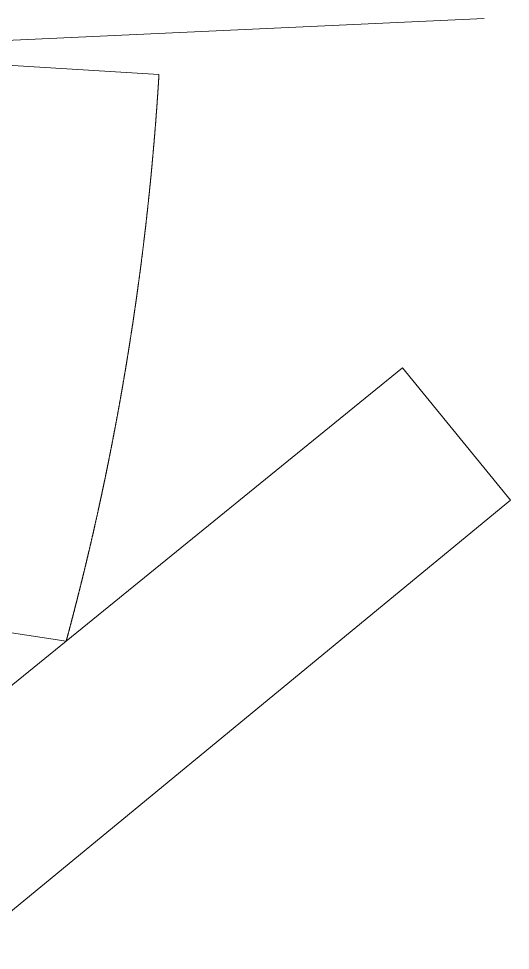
# Model space of a CAD drawing. Extents: x 174934 to 192674, y 648863 to 672607.
# Drawn here: x 189626.5 to 189753.9, y 651368.4 to 651609.9 of the extents above; entities that cross this region are included whole.
import ezdxf

# ---------------------------------------------------------------- set-up
doc = ezdxf.new("R2010")
doc.units = 0
doc.layers.add('dim', color=255, linetype='Continuous', lineweight=0)
doc.layers.add('pspecial', color=7, linetype='Continuous', lineweight=0)

msp = doc.modelspace()

# ---------------------------------------------------------------- linework, layer by layer
at = {"layer": 'dim', "flags": 128}
msp.add_lwpolyline([(189501.11, 651598.67), (189747.08, 651609.92)], dxfattribs=at)
at = {"layer": 'pspecial', "flags": 128}
for points in [[(189588.38, 651600), (189662.85, 651595.47), (189662.84, 651595.37), (189662.84, 651595.27), (189662.83, 651595.18), (189662.83, 651595.08), (189662.82, 651594.98), (189662.81, 651594.88), (189662.81, 651594.78), (189662.8, 651594.68), (189662.79, 651594.58), (189662.79, 651594.48), (189662.78, 651594.38), (189662.78, 651594.28), (189662.77, 651594.18), (189662.76, 651594.08), (189662.76, 651593.98), (189662.75, 651593.88), (189662.74, 651593.78), (189662.74, 651593.68), (189662.73, 651593.58), (189662.73, 651593.48), (189662.72, 651593.38), (189662.71, 651593.28), (189662.71, 651593.18), (189662.7, 651593.08), (189662.69, 651592.98), (189662.69, 651592.88), (189662.68, 651592.78), (189662.67, 651592.68), (189662.67, 651592.58), (189662.66, 651592.48), (189662.66, 651592.38), (189662.65, 651592.28), (189662.64, 651592.18), (189662.64, 651592.08), (189662.63, 651591.98), (189662.62, 651591.88), (189662.62, 651591.78), (189662.61, 651591.68), (189662.6, 651591.58), (189662.6, 651591.48), (189662.59, 651591.38), (189662.58, 651591.28), (189662.58, 651591.18), (189662.57, 651591.08), (189662.56, 651590.98), (189662.56, 651590.88), (189662.55, 651590.78), (189662.54, 651590.68), (189662.54, 651590.58), (189662.53, 651590.48), (189662.52, 651590.38), (189662.52, 651590.29), (189662.51, 651590.19), (189662.5, 651590.09), (189662.5, 651589.99), (189662.49, 651589.89), (189662.48, 651589.79), (189662.48, 651589.69), (189662.47, 651589.59), (189662.46, 651589.49), (189662.45, 651589.39), (189662.45, 651589.29), (189662.44, 651589.19), (189662.43, 651589.09), (189662.43, 651588.99), (189662.42, 651588.89), (189662.41, 651588.79), (189662.41, 651588.69), (189662.4, 651588.59), (189662.39, 651588.49), (189662.39, 651588.39), (189662.38, 651588.29), (189662.37, 651588.19), (189662.36, 651588.09), (189662.36, 651587.99), (189662.35, 651587.89), (189662.34, 651587.79), (189662.34, 651587.69), (189662.33, 651587.59), (189662.32, 651587.49), (189662.31, 651587.39), (189662.31, 651587.29), (189662.3, 651587.19), (189662.29, 651587.09), (189662.29, 651586.99), (189662.28, 651586.89), (189662.27, 651586.79), (189662.26, 651586.69), (189662.26, 651586.59), (189662.25, 651586.49), (189662.24, 651586.39), (189662.23, 651586.3), (189662.23, 651586.2), (189662.22, 651586.1), (189662.21, 651586), (189662.21, 651585.9), (189662.2, 651585.8), (189662.19, 651585.7), (189662.18, 651585.6), (189662.18, 651585.5), (189662.17, 651585.4), (189662.16, 651585.3), (189662.15, 651585.2), (189662.15, 651585.1), (189662.14, 651585), (189662.13, 651584.9), (189662.12, 651584.8), (189662.12, 651584.7), (189662.11, 651584.6), (189662.1, 651584.5), (189662.09, 651584.4), (189662.09, 651584.3), (189662.08, 651584.2), (189662.07, 651584.1), (189662.06, 651584), (189662.06, 651583.9), (189662.05, 651583.8), (189662.04, 651583.7), (189662.03, 651583.6), (189662.02, 651583.5), (189662.02, 651583.4), (189662.01, 651583.3), (189662, 651583.2), (189661.99, 651583.1), (189661.99, 651583), (189661.98, 651582.9), (189661.97, 651582.81), (189661.96, 651582.71), (189661.95, 651582.61), (189661.95, 651582.51), (189661.94, 651582.41), (189661.93, 651582.31), (189661.92, 651582.21), (189661.92, 651582.11), (189661.91, 651582.01), (189661.9, 651581.91), (189661.89, 651581.81), (189661.88, 651581.71), (189661.88, 651581.61), (189661.87, 651581.51), (189661.86, 651581.41), (189661.85, 651581.31), (189661.84, 651581.21), (189661.84, 651581.11), (189661.83, 651581.01), (189661.82, 651580.91), (189661.81, 651580.81), (189661.8, 651580.71), (189661.8, 651580.61), (189661.79, 651580.51), (189661.78, 651580.41), (189661.77, 651580.31), (189661.76, 651580.21), (189661.75, 651580.11), (189661.75, 651580.01), (189661.74, 651579.91), (189661.73, 651579.81), (189661.72, 651579.72), (189661.71, 651579.62), (189661.71, 651579.52), (189661.7, 651579.42), (189661.69, 651579.32), (189661.68, 651579.22), (189661.67, 651579.12), (189661.66, 651579.02), (189661.66, 651578.92), (189661.65, 651578.82), (189661.64, 651578.72), (189661.63, 651578.62), (189661.62, 651578.52), (189661.61, 651578.42), (189661.61, 651578.32), (189661.6, 651578.22), (189661.59, 651578.12), (189661.58, 651578.02), (189661.57, 651577.92), (189661.56, 651577.82), (189661.56, 651577.72), (189661.55, 651577.62), (189661.54, 651577.52), (189661.53, 651577.42), (189661.52, 651577.32), (189661.51, 651577.22), (189661.5, 651577.12), (189661.5, 651577.02), (189661.49, 651576.92), (189661.48, 651576.83), (189661.47, 651576.73), (189661.46, 651576.63), (189661.45, 651576.53), (189661.44, 651576.43), (189661.44, 651576.33), (189661.43, 651576.23), (189661.42, 651576.13), (189661.41, 651576.03), (189661.4, 651575.93), (189661.39, 651575.83), (189661.38, 651575.73), (189661.37, 651575.63), (189661.37, 651575.53), (189661.36, 651575.43), (189661.35, 651575.33), (189661.34, 651575.23), (189661.33, 651575.13), (189661.32, 651575.03), (189661.31, 651574.93), (189661.3, 651574.83), (189661.29, 651574.73), (189661.29, 651574.63), (189661.28, 651574.53), (189661.27, 651574.43), (189661.26, 651574.33), (189661.25, 651574.24), (189661.24, 651574.14), (189661.23, 651574.04), (189661.22, 651573.94), (189661.21, 651573.84), (189661.21, 651573.74), (189661.2, 651573.64), (189661.19, 651573.54), (189661.18, 651573.44), (189661.17, 651573.34), (189661.16, 651573.24), (189661.15, 651573.14), (189661.14, 651573.04), (189661.13, 651572.94), (189661.12, 651572.84), (189661.11, 651572.74), (189661.11, 651572.64), (189661.1, 651572.54), (189661.09, 651572.44), (189661.08, 651572.34), (189661.07, 651572.24), (189661.06, 651572.14), (189661.05, 651572.04), (189661.04, 651571.94), (189661.03, 651571.85), (189661.02, 651571.75), (189661.01, 651571.65), (189661, 651571.55), (189660.99, 651571.45), (189660.98, 651571.35), (189660.98, 651571.25), (189660.97, 651571.15), (189660.96, 651571.05), (189660.95, 651570.95), (189660.94, 651570.85), (189660.93, 651570.75), (189660.92, 651570.65), (189660.91, 651570.55), (189660.9, 651570.45), (189660.89, 651570.35), (189660.88, 651570.25), (189660.87, 651570.15), (189660.86, 651570.05), (189660.85, 651569.95), (189660.84, 651569.85), (189660.83, 651569.75), (189660.82, 651569.66), (189660.81, 651569.56), (189660.8, 651569.46), (189660.8, 651569.36), (189660.79, 651569.26), (189660.78, 651569.16), (189660.77, 651569.06), (189660.76, 651568.96), (189660.75, 651568.86), (189660.74, 651568.76), (189660.73, 651568.66), (189660.72, 651568.56), (189660.71, 651568.46), (189660.7, 651568.36), (189660.69, 651568.26), (189660.68, 651568.16), (189660.67, 651568.06), (189660.66, 651567.96), (189660.65, 651567.86), (189660.64, 651567.76), (189660.63, 651567.66), (189660.62, 651567.57), (189660.61, 651567.47), (189660.6, 651567.37), (189660.59, 651567.27), (189660.58, 651567.17), (189660.57, 651567.07), (189660.56, 651566.97), (189660.55, 651566.87), (189660.54, 651566.77), (189660.53, 651566.67), (189660.52, 651566.57), (189660.51, 651566.47), (189660.5, 651566.37), (189660.49, 651566.27), (189660.48, 651566.17), (189660.47, 651566.07), (189660.46, 651565.97), (189660.45, 651565.87), (189660.44, 651565.77), (189660.43, 651565.67), (189660.42, 651565.58), (189660.41, 651565.48), (189660.4, 651565.38), (189660.39, 651565.28), (189660.38, 651565.18), (189660.37, 651565.08), (189660.36, 651564.98), (189660.35, 651564.88), (189660.34, 651564.78), (189660.33, 651564.68), (189660.32, 651564.58), (189660.31, 651564.48), (189660.3, 651564.38), (189660.29, 651564.28), (189660.28, 651564.18), (189660.27, 651564.08), (189660.26, 651563.98), (189660.25, 651563.88), (189660.24, 651563.78), (189660.22, 651563.69), (189660.21, 651563.59), (189660.2, 651563.49), (189660.19, 651563.39), (189660.18, 651563.29), (189660.17, 651563.19), (189660.16, 651563.09), (189660.15, 651562.99), (189660.14, 651562.89), (189660.13, 651562.79), (189660.12, 651562.69), (189660.11, 651562.59), (189660.1, 651562.49), (189660.09, 651562.39), (189660.08, 651562.29), (189660.07, 651562.19), (189660.06, 651562.09), (189660.05, 651561.99), (189660.04, 651561.9), (189660.02, 651561.8), (189660.01, 651561.7), (189660, 651561.6), (189659.99, 651561.5), (189659.98, 651561.4), (189659.97, 651561.3), (189659.96, 651561.2), (189659.95, 651561.1), (189659.94, 651561), (189659.93, 651560.9), (189659.92, 651560.8), (189659.91, 651560.7), (189659.9, 651560.6), (189659.89, 651560.5), (189659.87, 651560.4), (189659.86, 651560.3), (189659.85, 651560.2), (189659.84, 651560.11), (189659.83, 651560.01), (189659.82, 651559.91), (189659.81, 651559.81), (189659.8, 651559.71), (189659.79, 651559.61), (189659.78, 651559.51), (189659.77, 651559.41), (189659.75, 651559.31), (189659.74, 651559.21), (189659.73, 651559.11), (189659.72, 651559.01), (189659.71, 651558.91), (189659.7, 651558.81), (189659.69, 651558.71), (189659.68, 651558.61), (189659.67, 651558.52), (189659.66, 651558.42), (189659.64, 651558.32), (189659.63, 651558.22), (189659.62, 651558.12), (189659.61, 651558.02), (189659.6, 651557.92), (189659.59, 651557.82), (189659.58, 651557.72), (189659.57, 651557.62), (189659.55, 651557.52), (189659.54, 651557.42), (189659.53, 651557.32), (189659.52, 651557.22), (189659.51, 651557.12), (189659.5, 651557.02), (189659.49, 651556.93), (189659.48, 651556.83), (189659.46, 651556.73), (189659.45, 651556.63), (189659.44, 651556.53), (189659.43, 651556.43), (189659.42, 651556.33), (189659.41, 651556.23), (189659.4, 651556.13), (189659.38, 651556.03), (189659.37, 651555.93), (189659.36, 651555.83), (189659.35, 651555.73), (189659.34, 651555.63), (189659.33, 651555.53), (189659.32, 651555.44), (189659.3, 651555.34), (189659.29, 651555.24), (189659.28, 651555.14), (189659.27, 651555.04), (189659.26, 651554.94), (189659.25, 651554.84), (189659.23, 651554.74), (189659.22, 651554.64), (189659.21, 651554.54), (189659.2, 651554.44), (189659.19, 651554.34), (189659.18, 651554.24), (189659.16, 651554.14), (189659.15, 651554.04), (189659.14, 651553.95), (189659.13, 651553.85), (189659.12, 651553.75), (189659.11, 651553.65), (189659.09, 651553.55), (189659.08, 651553.45), (189659.07, 651553.35), (189659.06, 651553.25), (189659.05, 651553.15), (189659.04, 651553.05), (189659.02, 651552.95), (189659.01, 651552.85), (189659, 651552.75), (189658.99, 651552.65), (189658.98, 651552.56), (189658.96, 651552.46), (189658.95, 651552.36), (189658.94, 651552.26), (189658.93, 651552.16), (189658.92, 651552.06), (189658.9, 651551.96), (189658.89, 651551.86), (189658.88, 651551.76), (189658.87, 651551.66), (189658.86, 651551.56), (189658.84, 651551.46), (189658.83, 651551.36), (189658.82, 651551.26), (189658.81, 651551.17), (189658.8, 651551.07), (189658.78, 651550.97), (189658.77, 651550.87), (189658.76, 651550.77), (189658.75, 651550.67), (189658.74, 651550.57), (189658.72, 651550.47), (189658.71, 651550.37), (189658.7, 651550.27), (189658.69, 651550.17), (189658.67, 651550.07), (189658.66, 651549.97), (189658.65, 651549.87), (189658.64, 651549.78), (189658.63, 651549.68), (189658.61, 651549.58), (189658.6, 651549.48), (189658.59, 651549.38), (189658.58, 651549.28), (189658.56, 651549.18), (189658.55, 651549.08), (189658.54, 651548.98), (189658.53, 651548.88), (189658.51, 651548.78), (189658.5, 651548.68), (189658.49, 651548.58), (189658.48, 651548.49), (189658.46, 651548.39), (189658.45, 651548.29), (189658.44, 651548.19), (189658.43, 651548.09), (189658.41, 651547.99), (189658.4, 651547.89), (189658.39, 651547.79), (189658.38, 651547.69), (189658.36, 651547.59), (189658.35, 651547.49), (189658.34, 651547.39), (189658.33, 651547.3), (189658.31, 651547.2), (189658.3, 651547.1), (189658.29, 651547), (189658.28, 651546.9), (189658.26, 651546.8), (189658.25, 651546.7), (189658.24, 651546.6), (189658.22, 651546.5), (189658.21, 651546.4), (189658.2, 651546.3), (189658.19, 651546.2), (189658.17, 651546.1), (189658.16, 651546.01), (189658.15, 651545.91), (189658.14, 651545.81), (189658.12, 651545.71), (189658.11, 651545.61), (189658.1, 651545.51), (189658.08, 651545.41), (189658.07, 651545.31), (189658.06, 651545.21), (189658.05, 651545.11), (189658.03, 651545.01), (189658.02, 651544.91), (189658.01, 651544.82), (189657.99, 651544.72), (189657.98, 651544.62), (189657.97, 651544.52), (189657.95, 651544.42), (189657.94, 651544.32), (189657.93, 651544.22), (189657.92, 651544.12), (189657.9, 651544.02), (189657.89, 651543.92), (189657.88, 651543.82), (189657.86, 651543.73), (189657.85, 651543.63), (189657.84, 651543.53), (189657.82, 651543.43), (189657.81, 651543.33), (189657.8, 651543.23), (189657.78, 651543.13), (189657.77, 651543.03), (189657.76, 651542.93), (189657.74, 651542.83), (189657.73, 651542.73), (189657.72, 651542.63), (189657.7, 651542.54), (189657.69, 651542.44), (189657.68, 651542.34), (189657.67, 651542.24), (189657.65, 651542.14), (189657.64, 651542.04), (189657.63, 651541.94), (189657.61, 651541.84), (189657.6, 651541.74), (189657.58, 651541.64), (189657.57, 651541.54), (189657.56, 651541.45), (189657.54, 651541.35), (189657.53, 651541.25), (189657.52, 651541.15), (189657.5, 651541.05), (189657.49, 651540.95), (189657.48, 651540.85), (189657.46, 651540.75), (189657.45, 651540.65), (189657.44, 651540.55), (189657.42, 651540.45), (189657.41, 651540.36), (189657.4, 651540.26), (189657.38, 651540.16), (189657.37, 651540.06), (189657.36, 651539.96), (189657.34, 651539.86), (189657.33, 651539.76), (189657.31, 651539.66), (189657.3, 651539.56), (189657.29, 651539.46), (189657.27, 651539.36), (189657.26, 651539.27), (189657.25, 651539.17), (189657.23, 651539.07), (189657.22, 651538.97), (189657.2, 651538.87), (189657.19, 651538.77), (189657.18, 651538.67), (189657.16, 651538.57), (189657.15, 651538.47), (189657.14, 651538.37), (189657.12, 651538.28), (189657.11, 651538.18), (189657.09, 651538.08), (189657.08, 651537.98), (189657.07, 651537.88), (189657.05, 651537.78), (189657.04, 651537.68), (189657.02, 651537.58), (189657.01, 651537.48), (189657, 651537.38), (189656.98, 651537.28), (189656.97, 651537.19), (189656.95, 651537.09), (189656.94, 651536.99), (189656.93, 651536.89), (189656.91, 651536.79), (189656.9, 651536.69), (189656.88, 651536.59), (189656.87, 651536.49), (189656.86, 651536.39), (189656.84, 651536.29), (189656.83, 651536.2), (189656.81, 651536.1), (189656.8, 651536), (189656.79, 651535.9), (189656.77, 651535.8), (189656.76, 651535.7), (189656.74, 651535.6), (189656.73, 651535.5), (189656.71, 651535.4), (189656.7, 651535.3), (189656.69, 651535.21), (189656.67, 651535.11), (189656.66, 651535.01), (189656.64, 651534.91), (189656.63, 651534.81), (189656.61, 651534.71), (189656.6, 651534.61), (189656.59, 651534.51), (189656.57, 651534.41), (189656.56, 651534.32), (189656.54, 651534.22), (189656.53, 651534.12), (189656.51, 651534.02), (189656.5, 651533.92), (189656.49, 651533.82), (189656.47, 651533.72), (189656.46, 651533.62), (189656.44, 651533.52), (189656.43, 651533.42), (189656.41, 651533.33), (189656.4, 651533.23), (189656.38, 651533.13), (189656.37, 651533.03), (189656.35, 651532.93), (189656.34, 651532.83), (189656.33, 651532.73), (189656.31, 651532.63), (189656.3, 651532.53), (189656.28, 651532.44), (189656.27, 651532.34), (189656.25, 651532.24), (189656.24, 651532.14), (189656.22, 651532.04), (189656.21, 651531.94), (189656.19, 651531.84), (189656.18, 651531.74), (189656.16, 651531.64), (189656.15, 651531.55), (189656.13, 651531.45), (189656.12, 651531.35), (189656.1, 651531.25), (189656.09, 651531.15), (189656.08, 651531.05), (189656.06, 651530.95), (189656.05, 651530.85), (189656.03, 651530.75), (189656.02, 651530.66), (189656, 651530.56), (189655.99, 651530.46), (189655.97, 651530.36), (189655.96, 651530.26), (189655.94, 651530.16), (189655.93, 651530.06), (189655.91, 651529.96), (189655.9, 651529.86), (189655.88, 651529.77), (189655.87, 651529.67), (189655.85, 651529.57), (189655.84, 651529.47), (189655.82, 651529.37), (189655.81, 651529.27), (189655.79, 651529.17), (189655.78, 651529.07), (189655.76, 651528.97), (189655.75, 651528.88), (189655.73, 651528.78), (189655.72, 651528.68), (189655.7, 651528.58), (189655.68, 651528.48), (189655.67, 651528.38), (189655.65, 651528.28), (189655.64, 651528.18), (189655.62, 651528.08), (189655.61, 651527.99), (189655.59, 651527.89), (189655.58, 651527.79), (189655.56, 651527.69), (189655.55, 651527.59), (189655.53, 651527.49), (189655.52, 651527.39), (189655.5, 651527.29), (189655.49, 651527.2), (189655.47, 651527.1), (189655.46, 651527), (189655.44, 651526.9), (189655.42, 651526.8), (189655.41, 651526.7), (189655.39, 651526.6), (189655.38, 651526.5), (189655.36, 651526.4), (189655.35, 651526.31), (189655.33, 651526.21), (189655.32, 651526.11), (189655.3, 651526.01), (189655.29, 651525.91), (189655.27, 651525.81), (189655.25, 651525.71), (189655.24, 651525.61), (189655.22, 651525.52), (189655.21, 651525.42), (189655.19, 651525.32), (189655.18, 651525.22), (189655.16, 651525.12), (189655.15, 651525.02), (189655.13, 651524.92), (189655.11, 651524.82), (189655.1, 651524.73), (189655.08, 651524.63), (189655.07, 651524.53), (189655.05, 651524.43), (189655.04, 651524.33), (189655.02, 651524.23), (189655, 651524.13), (189654.99, 651524.03), (189654.97, 651523.94), (189654.96, 651523.84), (189654.94, 651523.74), (189654.92, 651523.64), (189654.91, 651523.54), (189654.89, 651523.44), (189654.88, 651523.34), (189654.86, 651523.24), (189654.85, 651523.15), (189654.83, 651523.05), (189654.81, 651522.95), (189654.8, 651522.85), (189654.78, 651522.75), (189654.77, 651522.65), (189654.75, 651522.55), (189654.73, 651522.45), (189654.72, 651522.36), (189654.7, 651522.26), (189654.69, 651522.16), (189654.67, 651522.06), (189654.65, 651521.96), (189654.64, 651521.86), (189654.62, 651521.76), (189654.61, 651521.67), (189654.59, 651521.57), (189654.57, 651521.47), (189654.56, 651521.37), (189654.54, 651521.27), (189654.52, 651521.17), (189654.51, 651521.07), (189654.49, 651520.97), (189654.48, 651520.88), (189654.46, 651520.78), (189654.44, 651520.68), (189654.43, 651520.58), (189654.41, 651520.48), (189654.39, 651520.38), (189654.38, 651520.28), (189654.36, 651520.18), (189654.35, 651520.09), (189654.33, 651519.99), (189654.31, 651519.89), (189654.3, 651519.79), (189654.28, 651519.69), (189654.26, 651519.59), (189654.25, 651519.49), (189654.23, 651519.4), (189654.22, 651519.3), (189654.2, 651519.2), (189654.18, 651519.1), (189654.17, 651519), (189654.15, 651518.9), (189654.13, 651518.8), (189654.12, 651518.71), (189654.1, 651518.61), (189654.08, 651518.51), (189654.07, 651518.41), (189654.05, 651518.31), (189654.03, 651518.21), (189654.02, 651518.11), (189654, 651518.01), (189653.98, 651517.92), (189653.97, 651517.82), (189653.95, 651517.72), (189653.93, 651517.62), (189653.92, 651517.52), (189653.9, 651517.42), (189653.88, 651517.32), (189653.87, 651517.23), (189653.85, 651517.13), (189653.83, 651517.03), (189653.82, 651516.93), (189653.8, 651516.83), (189653.78, 651516.73), (189653.77, 651516.63), (189653.75, 651516.54), (189653.73, 651516.44), (189653.72, 651516.34), (189653.7, 651516.24), (189653.68, 651516.14), (189653.67, 651516.04), (189653.65, 651515.94), (189653.63, 651515.85), (189653.61, 651515.75), (189653.6, 651515.65), (189653.58, 651515.55), (189653.56, 651515.45), (189653.55, 651515.35), (189653.53, 651515.25), (189653.51, 651515.16), (189653.5, 651515.06), (189653.48, 651514.96), (189653.46, 651514.86), (189653.45, 651514.76), (189653.43, 651514.66), (189653.41, 651514.56), (189653.39, 651514.47), (189653.38, 651514.37), (189653.36, 651514.27), (189653.34, 651514.17), (189653.33, 651514.07), (189653.31, 651513.97), (189653.29, 651513.88), (189653.27, 651513.78), (189653.26, 651513.68), (189653.24, 651513.58), (189653.22, 651513.48), (189653.21, 651513.38), (189653.19, 651513.28), (189653.17, 651513.19), (189653.15, 651513.09), (189653.14, 651512.99), (189653.12, 651512.89), (189653.1, 651512.79), (189653.08, 651512.69), (189653.07, 651512.59), (189653.05, 651512.5), (189653.03, 651512.4), (189653.01, 651512.3), (189653, 651512.2), (189652.98, 651512.1), (189652.96, 651512), (189652.95, 651511.91), (189652.93, 651511.81), (189652.91, 651511.71), (189652.89, 651511.61), (189652.88, 651511.51), (189652.86, 651511.41), (189652.84, 651511.31), (189652.82, 651511.22), (189652.81, 651511.12), (189652.79, 651511.02), (189652.77, 651510.92), (189652.75, 651510.82), (189652.73, 651510.72), (189652.72, 651510.63), (189652.7, 651510.53), (189652.68, 651510.43), (189652.66, 651510.33), (189652.65, 651510.23), (189652.63, 651510.13), (189652.61, 651510.03), (189652.59, 651509.94), (189652.58, 651509.84), (189652.56, 651509.74), (189652.54, 651509.64), (189652.52, 651509.54), (189652.5, 651509.44), (189652.49, 651509.35), (189652.47, 651509.25), (189652.45, 651509.15), (189652.43, 651509.05), (189652.42, 651508.95), (189652.4, 651508.85), (189652.38, 651508.76), (189652.36, 651508.66), (189652.34, 651508.56), (189652.33, 651508.46), (189652.31, 651508.36), (189652.29, 651508.26), (189652.27, 651508.17), (189652.25, 651508.07), (189652.24, 651507.97), (189652.22, 651507.87), (189652.2, 651507.77), (189652.18, 651507.67), (189652.16, 651507.58), (189652.15, 651507.48), (189652.13, 651507.38), (189652.11, 651507.28), (189652.09, 651507.18), (189652.07, 651507.08), (189652.06, 651506.99), (189652.04, 651506.89), (189652.02, 651506.79), (189652, 651506.69), (189651.98, 651506.59), (189651.97, 651506.49), (189651.95, 651506.39), (189651.93, 651506.3), (189651.91, 651506.2), (189651.89, 651506.1), (189651.87, 651506), (189651.86, 651505.9), (189651.84, 651505.81), (189651.82, 651505.71), (189651.8, 651505.61), (189651.78, 651505.51), (189651.77, 651505.41), (189651.75, 651505.31), (189651.73, 651505.22), (189651.71, 651505.12), (189651.69, 651505.02), (189651.67, 651504.92), (189651.66, 651504.82), (189651.64, 651504.72), (189651.62, 651504.63), (189651.6, 651504.53), (189651.58, 651504.43), (189651.56, 651504.33), (189651.54, 651504.23), (189651.53, 651504.13), (189651.51, 651504.04), (189651.49, 651503.94), (189651.47, 651503.84), (189651.45, 651503.74), (189651.43, 651503.64), (189651.41, 651503.54), (189651.4, 651503.45), (189651.38, 651503.35), (189651.36, 651503.25), (189651.34, 651503.15), (189651.32, 651503.05), (189651.3, 651502.95), (189651.28, 651502.86), (189651.27, 651502.76), (189651.25, 651502.66), (189651.23, 651502.56), (189651.21, 651502.46), (189651.19, 651502.37), (189651.17, 651502.27), (189651.15, 651502.17), (189651.13, 651502.07), (189651.12, 651501.97), (189651.1, 651501.87), (189651.08, 651501.78), (189651.06, 651501.68), (189651.04, 651501.58), (189651.02, 651501.48), (189651, 651501.38), (189650.98, 651501.29), (189650.97, 651501.19), (189650.95, 651501.09), (189650.93, 651500.99), (189650.91, 651500.89), (189650.89, 651500.79), (189650.87, 651500.7), (189650.85, 651500.6), (189650.83, 651500.5), (189650.81, 651500.4), (189650.79, 651500.3), (189650.78, 651500.21), (189650.76, 651500.11), (189650.74, 651500.01), (189650.72, 651499.91), (189650.7, 651499.81), (189650.68, 651499.71), (189650.66, 651499.62), (189650.64, 651499.52), (189650.62, 651499.42), (189650.6, 651499.32), (189650.58, 651499.22), (189650.57, 651499.13), (189650.55, 651499.03), (189650.53, 651498.93), (189650.51, 651498.83), (189650.49, 651498.73), (189650.47, 651498.63), (189650.45, 651498.54), (189650.43, 651498.44), (189650.41, 651498.34), (189650.39, 651498.24), (189650.37, 651498.14), (189650.35, 651498.05), (189650.33, 651497.95), (189650.31, 651497.85), (189650.3, 651497.75), (189650.28, 651497.65), (189650.26, 651497.56), (189650.24, 651497.46), (189650.22, 651497.36), (189650.2, 651497.26), (189650.18, 651497.16), (189650.16, 651497.06), (189650.14, 651496.97), (189650.12, 651496.87), (189650.1, 651496.77), (189650.08, 651496.67), (189650.06, 651496.57), (189650.04, 651496.48), (189650.02, 651496.38), (189650, 651496.28), (189649.98, 651496.18), (189649.96, 651496.08), (189649.94, 651495.99), (189649.93, 651495.89), (189649.91, 651495.79), (189649.89, 651495.69), (189649.87, 651495.59), (189649.85, 651495.5), (189649.83, 651495.4), (189649.81, 651495.3), (189649.79, 651495.2), (189649.77, 651495.1), (189649.75, 651495.01), (189649.73, 651494.91), (189649.71, 651494.81), (189649.69, 651494.71), (189649.67, 651494.61), (189649.65, 651494.52), (189649.63, 651494.42), (189649.61, 651494.32), (189649.59, 651494.22), (189649.57, 651494.12), (189649.55, 651494.03), (189649.53, 651493.93), (189649.51, 651493.83), (189649.49, 651493.73), (189649.47, 651493.63), (189649.45, 651493.54), (189649.43, 651493.44), (189649.41, 651493.34), (189649.39, 651493.24), (189649.37, 651493.14), (189649.35, 651493.05), (189649.33, 651492.95), (189649.31, 651492.85), (189649.29, 651492.75), (189649.27, 651492.65), (189649.25, 651492.56), (189649.23, 651492.46), (189649.21, 651492.36), (189649.19, 651492.26), (189649.17, 651492.16), (189649.15, 651492.07), (189649.13, 651491.97), (189649.11, 651491.87), (189649.09, 651491.77), (189649.07, 651491.67), (189649.05, 651491.58), (189649.03, 651491.48), (189649.01, 651491.38), (189648.99, 651491.28), (189648.97, 651491.18), (189648.95, 651491.09), (189648.93, 651490.99), (189648.91, 651490.89), (189648.89, 651490.79), (189648.87, 651490.69), (189648.85, 651490.6), (189648.83, 651490.5), (189648.81, 651490.4), (189648.79, 651490.3), (189648.77, 651490.21), (189648.74, 651490.11), (189648.72, 651490.01), (189648.7, 651489.91), (189648.68, 651489.81), (189648.66, 651489.72), (189648.64, 651489.62), (189648.62, 651489.52), (189648.6, 651489.42), (189648.58, 651489.32), (189648.56, 651489.23), (189648.54, 651489.13), (189648.52, 651489.03), (189648.5, 651488.93), (189648.48, 651488.83), (189648.46, 651488.74), (189648.44, 651488.64), (189648.42, 651488.54), (189648.4, 651488.44), (189648.38, 651488.35), (189648.35, 651488.25), (189648.33, 651488.15), (189648.31, 651488.05), (189648.29, 651487.95), (189648.27, 651487.86), (189648.25, 651487.76), (189648.23, 651487.66), (189648.21, 651487.56), (189648.19, 651487.47), (189648.17, 651487.37), (189648.15, 651487.27), (189648.13, 651487.17), (189648.11, 651487.07), (189648.09, 651486.98), (189648.06, 651486.88), (189648.04, 651486.78), (189648.02, 651486.68), (189648, 651486.58), (189647.98, 651486.49), (189647.96, 651486.39), (189647.94, 651486.29), (189647.92, 651486.19), (189647.9, 651486.1), (189647.88, 651486), (189647.86, 651485.9), (189647.83, 651485.8), (189647.81, 651485.7), (189647.79, 651485.61), (189647.77, 651485.51), (189647.75, 651485.41), (189647.73, 651485.31), (189647.71, 651485.22), (189647.69, 651485.12), (189647.67, 651485.02), (189647.64, 651484.92), (189647.62, 651484.82), (189647.6, 651484.73), (189647.58, 651484.63), (189647.56, 651484.53), (189647.54, 651484.43), (189647.52, 651484.34), (189647.5, 651484.24), (189647.48, 651484.14), (189647.45, 651484.04), (189647.43, 651483.95), (189647.41, 651483.85), (189647.39, 651483.75), (189647.37, 651483.65), (189647.35, 651483.55), (189647.33, 651483.46), (189647.31, 651483.36), (189647.28, 651483.26), (189647.26, 651483.16), (189647.24, 651483.07), (189647.22, 651482.97), (189647.2, 651482.87), (189647.18, 651482.77), (189647.16, 651482.68), (189647.13, 651482.58), (189647.11, 651482.48), (189647.09, 651482.38), (189647.07, 651482.28), (189647.05, 651482.19), (189647.03, 651482.09), (189647.01, 651481.99), (189646.98, 651481.89), (189646.96, 651481.8), (189646.94, 651481.7), (189646.92, 651481.6), (189646.9, 651481.5), (189646.88, 651481.41), (189646.85, 651481.31), (189646.83, 651481.21), (189646.81, 651481.11), (189646.79, 651481.02), (189646.77, 651480.92), (189646.75, 651480.82), (189646.73, 651480.72), (189646.7, 651480.62), (189646.68, 651480.53), (189646.66, 651480.43), (189646.64, 651480.33), (189646.62, 651480.23), (189646.59, 651480.14), (189646.57, 651480.04), (189646.55, 651479.94), (189646.53, 651479.84), (189646.51, 651479.75), (189646.49, 651479.65), (189646.46, 651479.55), (189646.44, 651479.45), (189646.42, 651479.36), (189646.4, 651479.26), (189646.38, 651479.16), (189646.35, 651479.06), (189646.33, 651478.97), (189646.31, 651478.87), (189646.29, 651478.77), (189646.27, 651478.67), (189646.24, 651478.58), (189646.22, 651478.48), (189646.2, 651478.38), (189646.18, 651478.28), (189646.16, 651478.19), (189646.13, 651478.09), (189646.11, 651477.99), (189646.09, 651477.89), (189646.07, 651477.79), (189646.05, 651477.7), (189646.02, 651477.6), (189646, 651477.5), (189645.98, 651477.4), (189645.96, 651477.31), (189645.94, 651477.21), (189645.91, 651477.11), (189645.89, 651477.01), (189645.87, 651476.92), (189645.85, 651476.82), (189645.83, 651476.72), (189645.8, 651476.62), (189645.78, 651476.53), (189645.76, 651476.43), (189645.74, 651476.33), (189645.71, 651476.23), (189645.69, 651476.14), (189645.67, 651476.04), (189645.65, 651475.94), (189645.62, 651475.84), (189645.6, 651475.75), (189645.58, 651475.65), (189645.56, 651475.55), (189645.54, 651475.45), (189645.51, 651475.36), (189645.49, 651475.26), (189645.47, 651475.16), (189645.45, 651475.07), (189645.42, 651474.97), (189645.4, 651474.87), (189645.38, 651474.77), (189645.36, 651474.68), (189645.33, 651474.58), (189645.31, 651474.48), (189645.29, 651474.38), (189645.27, 651474.29), (189645.24, 651474.19), (189645.22, 651474.09), (189645.2, 651473.99), (189645.18, 651473.9), (189645.15, 651473.8), (189645.13, 651473.7), (189645.11, 651473.6), (189645.08, 651473.51), (189645.06, 651473.41), (189645.04, 651473.31), (189645.02, 651473.21), (189644.99, 651473.12), (189644.97, 651473.02), (189644.95, 651472.92), (189644.93, 651472.82), (189644.9, 651472.73), (189644.88, 651472.63), (189644.86, 651472.53), (189644.83, 651472.44), (189644.81, 651472.34), (189644.79, 651472.24), (189644.77, 651472.14), (189644.74, 651472.05), (189644.72, 651471.95), (189644.7, 651471.85), (189644.67, 651471.75), (189644.65, 651471.66), (189644.63, 651471.56), (189644.61, 651471.46), (189644.58, 651471.36), (189644.56, 651471.27), (189644.54, 651471.17), (189644.51, 651471.07), (189644.49, 651470.98), (189644.47, 651470.88), (189644.44, 651470.78), (189644.42, 651470.68), (189644.4, 651470.59), (189644.38, 651470.49), (189644.35, 651470.39), (189644.33, 651470.29), (189644.31, 651470.2), (189644.28, 651470.1), (189644.26, 651470), (189644.24, 651469.9), (189644.21, 651469.81), (189644.19, 651469.71), (189644.17, 651469.61), (189644.14, 651469.52), (189644.12, 651469.42), (189644.1, 651469.32), (189644.07, 651469.22), (189644.05, 651469.13), (189644.03, 651469.03), (189644, 651468.93), (189643.98, 651468.83), (189643.96, 651468.74), (189643.93, 651468.64), (189643.91, 651468.54), (189643.89, 651468.45), (189643.86, 651468.35), (189643.84, 651468.25), (189643.82, 651468.15), (189643.79, 651468.06), (189643.77, 651467.96), (189643.75, 651467.86), (189643.72, 651467.77), (189643.7, 651467.67), (189643.68, 651467.57), (189643.65, 651467.47), (189643.63, 651467.38), (189643.61, 651467.28), (189643.58, 651467.18), (189643.56, 651467.08), (189643.54, 651466.99), (189643.51, 651466.89), (189643.49, 651466.79), (189643.47, 651466.7), (189643.44, 651466.6), (189643.42, 651466.5), (189643.4, 651466.4), (189643.37, 651466.31), (189643.35, 651466.21), (189643.32, 651466.11), (189643.3, 651466.02), (189643.28, 651465.92), (189643.25, 651465.82), (189643.23, 651465.72), (189643.21, 651465.63), (189643.18, 651465.53), (189643.16, 651465.43), (189643.13, 651465.34), (189643.11, 651465.24), (189643.09, 651465.14), (189643.06, 651465.04), (189643.04, 651464.95), (189643.02, 651464.85), (189642.99, 651464.75), (189642.97, 651464.66), (189642.94, 651464.56), (189642.92, 651464.46), (189642.9, 651464.36), (189642.87, 651464.27), (189642.85, 651464.17), (189642.82, 651464.07), (189642.8, 651463.98), (189642.78, 651463.88), (189642.75, 651463.78), (189642.73, 651463.69), (189642.7, 651463.59), (189642.68, 651463.49), (189642.66, 651463.39), (189642.63, 651463.3), (189642.61, 651463.2), (189642.58, 651463.1), (189642.56, 651463.01), (189642.54, 651462.91), (189642.51, 651462.81), (189642.49, 651462.71), (189642.46, 651462.62), (189642.44, 651462.52), (189642.42, 651462.42), (189642.39, 651462.33), (189642.37, 651462.23), (189642.34, 651462.13), (189642.32, 651462.04), (189642.29, 651461.94), (189642.27, 651461.84), (189642.25, 651461.74), (189642.22, 651461.65), (189642.2, 651461.55), (189642.17, 651461.45), (189642.15, 651461.36), (189642.12, 651461.26), (189642.1, 651461.16), (189642.08, 651461.07), (189642.05, 651460.97), (189642.03, 651460.87), (189642, 651460.77), (189641.98, 651460.68), (189641.95, 651460.58), (189641.93, 651460.48), (189641.9, 651460.39), (189641.88, 651460.29), (189641.86, 651460.19), (189641.83, 651460.1), (189641.81, 651460), (189641.78, 651459.9), (189641.76, 651459.8), (189641.73, 651459.71), (189641.71, 651459.61), (189641.68, 651459.51), (189641.66, 651459.42), (189641.64, 651459.32), (189641.61, 651459.22), (189641.59, 651459.13), (189641.56, 651459.03), (189641.54, 651458.93), (189641.51, 651458.84), (189641.49, 651458.74), (189641.46, 651458.64), (189641.44, 651458.54), (189641.41, 651458.45), (189641.39, 651458.35), (189641.36, 651458.25), (189641.34, 651458.16), (189641.31, 651458.06), (189641.29, 651457.96), (189641.26, 651457.87), (189641.24, 651457.77), (189641.22, 651457.67), (189641.19, 651457.58), (189641.17, 651457.48), (189641.14, 651457.38), (189641.12, 651457.29), (189641.09, 651457.19), (189641.07, 651457.09), (189641.04, 651456.99), (189641.02, 651456.9), (189640.99, 651456.8), (189640.97, 651456.7), (189640.94, 651456.61), (189640.92, 651456.51), (189640.89, 651456.41), (189640.87, 651456.32), (189640.84, 651456.22), (189640.82, 651456.12), (189640.79, 651456.03), (189640.77, 651455.93), (189640.74, 651455.83), (189640.72, 651455.74), (189640.69, 651455.64), (189640.67, 651455.54), (189640.64, 651455.45), (189640.62, 651455.35), (189640.59, 651455.25), (189640.57, 651455.16), (189640.54, 651455.06), (189640.52, 651454.96), (189640.49, 651454.86), (189640.46, 651454.77), (189640.44, 651454.67), (189640.41, 651454.57), (189640.39, 651454.48), (189640.36, 651454.38), (189640.34, 651454.28), (189640.31, 651454.19), (189640.29, 651454.09), (189640.26, 651453.99), (189640.24, 651453.9), (189640.21, 651453.8), (189640.19, 651453.7), (189640.16, 651453.61), (189640.14, 651453.51), (189640.11, 651453.41), (189640.09, 651453.32), (189640.06, 651453.22), (189640.03, 651453.12), (189640.01, 651453.03), (189639.98, 651452.93), (189639.96, 651452.83), (189639.93, 651452.74), (189639.91, 651452.64), (189639.88, 651452.54), (189639.86, 651452.45), (189639.83, 651452.35), (189639.8, 651452.25), (189639.78, 651452.16), (189639.75, 651452.06), (189639.73, 651451.96), (189639.7, 651451.87), (189639.68, 651451.77), (189639.65, 651451.67), (189639.63, 651451.58), (189639.6, 651451.48), (189639.57, 651451.38), (189639.55, 651451.29), (189639.52, 651451.19), (189639.5, 651451.09), (189639.47, 651451), (189639.45, 651450.9), (189639.42, 651450.8), (189639.39, 651450.71), (189639.37, 651450.61), (189639.34, 651450.51), (189639.32, 651450.42), (189639.29, 651450.32), (189639.27, 651450.22), (189639.24, 651450.13), (189639.21, 651450.03), (189639.19, 651449.93), (189639.16, 651449.84), (189639.14, 651449.74), (189639.11, 651449.64), (189639.08, 651449.55), (189639.06, 651449.45), (189639.03, 651449.35), (189639.01, 651449.26), (189638.98, 651449.16), (189638.95, 651449.06), (189638.93, 651448.97), (189638.9, 651448.87), (189638.88, 651448.77), (189638.85, 651448.68), (189638.82, 651448.58), (189638.82, 651448.56), (189572.5, 651458.62)], [(189565.95, 651389.36), (189638.82, 651448.56), (189725.95, 651519.35), (189753.88, 651485.09), (189612.14, 651368.36)]]:
    msp.add_lwpolyline(points, dxfattribs=at)

doc.saveas('drawing.dxf')
